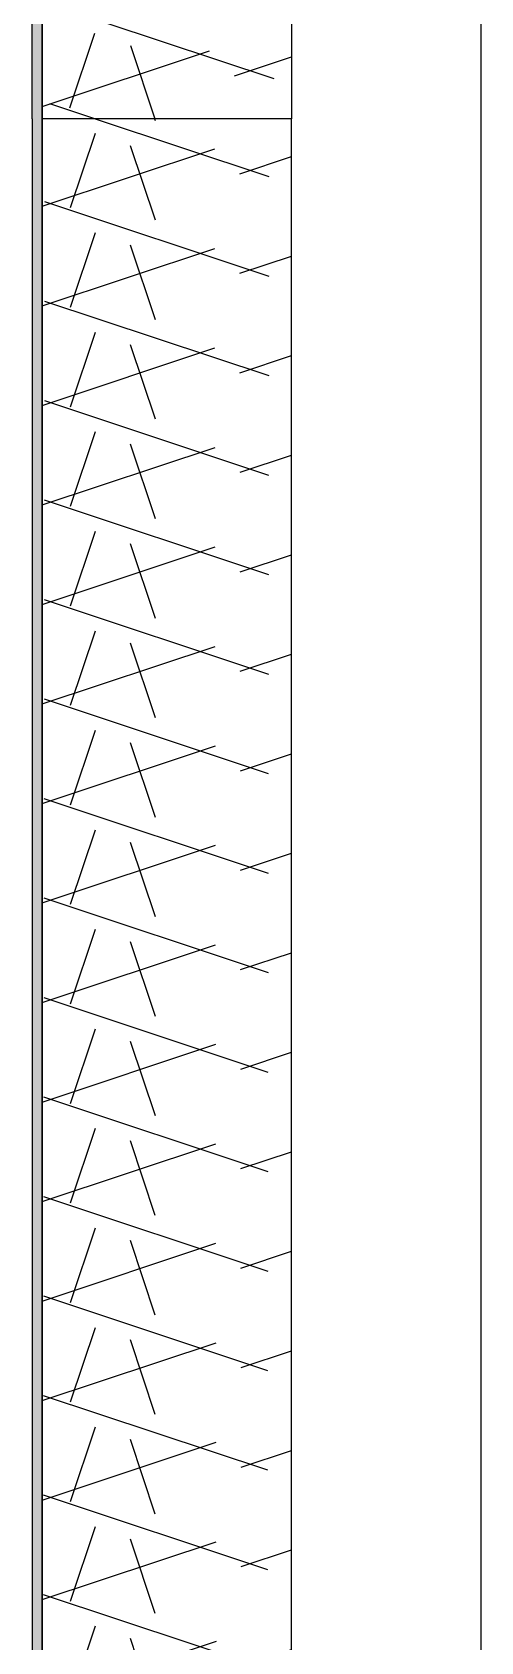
# Model space of a CAD drawing. Header units: millimetres. Extents: x 434053 to 1059003, y -2417481 to 936527.
# Drawn here: x 641179.6 to 641269.6, y -2245864.8 to -2245541.3 of the extents above; entities that cross this region are included whole.
import ezdxf

# ---------------------------------------------------------------- set-up
doc = ezdxf.new("R2010")
doc.units = ezdxf.units.MM
doc.header["$LTSCALE"] = 1000
doc.header["$MEASUREMENT"] = 0
doc.linetypes.add('CENTER2', pattern=[1.125, 0.75, -0.125, 0.125, -0.125])
doc.linetypes.add('HIDDEN', pattern=[9.524999999999999, 6.35, -3.175])
for name, color, linetype in [('ALUM', 1, 'Continuous'), ('DIM', 3, 'Continuous'), ('ELASTROMER-V', 241, 'Continuous'), ('EXTRUSION-V', 141, 'Continuous'), ('FASTENER', 191, 'Continuous'), ('HZHZNEWPLOTLAYER#@$TT', 7, 'Continuous'), ('INSUL', 8, 'HIDDEN'), ('SILICONE', 8, 'Continuous'), ('铝板断面填充', 14, 'Continuous')]:
    doc.layers.add(name, color=color, linetype=linetype)
pattern_1 = [(37.50000000000001, (-97272.62875093194, -18845.211353078), (-0.0629933581096077, 1.926823769013158), [0, -1.52, 0, -1.7, 0, -1.625]), (7.499999999999977, (-97272.62875093194, -18845.211353078), (1.769776705267727, 2.822146065229739), [0, -0.82, 0, -1.37, 0, -0.525]), (327.5, (-97273.85875093189, -18845.211353078), (3.114141861751495, 0.0056590535369642), [0, -0.5, 0, -1.8, 0, -2.35]), (317.5, (-97273.85875093189, -18845.211353078), (3.006126604572293, 0.8776755649342485), [0, -0.2499999999999994, 0, -1.179999999999995, 0, -1.349999999999995])]

# ---------------------------------------------------------------- blocks, each defined once
blk = doc.blocks.new('*U341')
at = {"linetype": 'CENTER2', "ltscale": 0.5}
blk.add_line((0, 5.682552812322683), (0, -12.18191840410441), dxfattribs=at)
at = {"color": 0, "linetype": 'ByBlock'}
blk.add_lwpolyline([(-0.6749999999992724, 2.506874680595502), (-1.174999999999272, 3.599999999998545), (-2.999999999998181, 3.600000000002183, 0.4142135623730951), (-5.399999999999636, 1.200000000000728), (-5.399999999999636, 0), (5.399999999999636, 0), (5.400000000001455, 1.19999999999709, 0.4142135623730951), (3.000000000001819, 3.599999999998545), (1.174999999999272, 3.599999999998545), (0.6749999999992724, 2.506874680595502)], format="xyb", close=True, dxfattribs=at)
blk = doc.blocks.new('*U365')
at = {"layer": 'INSUL'}
h = blk.add_hatch(dxfattribs=at)
h.set_pattern_fill('钻石形', color=256, scale=2.5, style=0, pattern_type=2)
h.set_pattern_definition([(161.57, (-455.0000509863871, 4.500000000014309), (-20.00140612595636, -0.0017275865377142), [-142.3, 15.8]), (18.43, (-460.0000509863871, 4.500000000014309), (-20.00140612595636, 0.0017275865377164), [-142.3, 15.8]), (108.43, (-455.0000509863871, 4.500000000014309), (9.996384096633898, -50.00437910815975), [47.42499999999998, -110.675]), (71.57, (-460.0000509863871, 4.500000000014309), (9.996384096633903, 50.00437910815975), [47.42499999999999, -110.675])])
h.paths.add_polyline_path([(-457.5000509863871, 2.000000000014309), (0, 2.000000000014551), (0, 52.00000000001454), (-457.5000509863871, 52.0000000000143)])
at = {"layer": 'SILICONE'}
h = blk.add_hatch(dxfattribs=at)
h.set_pattern_fill('AR-SAND', color=256, angle=360, style=0)
h.set_pattern_definition(pattern_1)
h.paths.add_polyline_path([(-5, 0), (-1, 10), (0, 10), (0, 0)])
at = {"layer": 'ALUM', "linetype": 'ByBlock'}
blk.add_lwpolyline([(-457.5000509863871, -1.479443331544227e-11), (-5, -1.45519e-11), (-1, 10), (-1, 30), (-3, 30), (-3, 10.3851648071286), (-6.35406592284562, 1.999999999985448), (-457.5000509863871, 1.999999999985206)], dxfattribs=at)
at = {"layer": 'ELASTROMER-V', "linetype": 'HIDDEN'}
blk.add_lwpolyline([(0, 29.99999106871837), (0, 9.999991068718373), (-1, 9.999991068718373), (-1, 29.99999106871837)], close=True, dxfattribs=at)
at = {"layer": 'INSUL'}
blk.add_lwpolyline([(-457.5000509863871, 2.000000000014309), (0, 2.000000000014551), (0, 52.00000000001454), (-457.5000509863871, 52.0000000000143)], close=True, dxfattribs=at)
at = {"layer": 'SILICONE'}
blk.add_lwpolyline([(-5, 0), (-1, 10), (0, 10), (0, 0)], close=True, dxfattribs=at)
at = {"layer": 'FASTENER', "xscale": 0.6666666666666666, "yscale": 0.6666666666666666, "zscale": 0.6666666666666666, "rotation": 90.00000000000004}
blk.add_blockref('*U341', (-3, 20.19258240355703), dxfattribs=at)
blk = doc.blocks.new('*U366')
at = {"layer": 'INSUL'}
h = blk.add_hatch(dxfattribs=at)
h.set_pattern_fill('钻石形', color=256, scale=2.5, style=0, pattern_type=2)
h.set_pattern_definition([(161.57, (-439.9999488524967, 4.500000000014793), (-20.00140612595636, -0.0017275865377142), [-142.3, 15.8]), (18.43, (-444.9999488524967, 4.500000000014793), (-20.00140612595636, 0.0017275865377164), [-142.3, 15.8]), (108.43, (-439.9999488524967, 4.500000000014793), (9.996384096633898, -50.00437910815975), [47.42499999999998, -110.675]), (71.57, (-444.9999488524967, 4.500000000014793), (9.996384096633903, 50.00437910815975), [47.42499999999999, -110.675])])
h.paths.add_polyline_path([(-442.4999488524967, 2.000000000014793), (0, 2.000000000014551), (0, 52.00000000001454), (-442.4999488524967, 52.00000000001479)])
at = {"layer": 'SILICONE'}
h = blk.add_hatch(dxfattribs=at)
h.set_pattern_fill('AR-SAND', color=256, angle=360, style=0)
h.set_pattern_definition(pattern_1)
h.paths.add_polyline_path([(-5, 0), (-1, 10), (0, 10), (0, 0)])
at = {"layer": 'ALUM', "linetype": 'ByBlock'}
blk.add_lwpolyline([(-442.4999488524967, -1.430936667934857e-11), (-5, -1.45519e-11), (-1, 10), (-1, 30), (-3, 30), (-3, 10.3851648071286), (-6.35406592284562, 1.999999999985448), (-442.4999488524967, 1.999999999985691)], dxfattribs=at)
at = {"layer": 'ELASTROMER-V', "linetype": 'HIDDEN'}
blk.add_lwpolyline([(0, 29.99999106871837), (0, 9.999991068718373), (-1, 9.999991068718373), (-1, 29.99999106871837)], close=True, dxfattribs=at)
at = {"layer": 'INSUL'}
blk.add_lwpolyline([(-442.4999488524967, 2.000000000014793), (0, 2.000000000014551), (0, 52.00000000001454), (-442.4999488524967, 52.00000000001479)], close=True, dxfattribs=at)
at = {"layer": 'SILICONE'}
blk.add_lwpolyline([(-5, 0), (-1, 10), (0, 10), (0, 0)], close=True, dxfattribs=at)
at = {"layer": 'FASTENER', "xscale": 0.6666666666666666, "yscale": 0.6666666666666666, "zscale": 0.6666666666666666, "rotation": 90.00000000000004}
blk.add_blockref('*U341', (-3, 20.19258240355703), dxfattribs=at)
blk = doc.blocks.new('A$C05C97E59')
at = {"layer": '铝板断面填充', "linetype": 'ByBlock'}
for points in [[(-613.9028757610504, -538.5486475930666), (-633.9028668297833, -538.5486475930666), (-643.9028668297833, -542.5486475930666), (-643.9028668297833, -980.0485148053849), (-641.9028668297833, -980.0485148053849), (-641.9028668297833, -543.9027135159122), (-633.5177020226402, -540.5486475930666), (-613.9028668297833, -540.5486475930666)], [(-613.9028757610213, -1436.548565791803), (-633.9028668297542, -1436.548565791803), (-643.9028668297542, -1432.548565791803), (-643.9028668297542, -980.048514805414), (-641.9028668297542, -980.048514805414), (-641.9028668297542, -1431.194499868958), (-633.517702022611, -1434.548565791803), (-613.9028668297542, -1434.548565791803)]]:
    blk.add_hatch(color=256, dxfattribs=at).paths.add_polyline_path(points)
at = {"layer": 'EXTRUSION-V'}
blk.add_line((-553.9027182758, 402.7344516126905), (-553.902749773988, -1437.548565952922), dxfattribs=at)
at = {"layer": 'DIM', "xscale": -1, "rotation": 270}
blk.add_blockref('*U366', (-643.9028668297833, -537.5485659529222), dxfattribs=at)
at = {"layer": 'DIM', "rotation": 270}
blk.add_blockref('*U365', (-643.9028668297542, -1437.548565791803, 4.168291200560403e-08), dxfattribs=at)
blk = doc.blocks.new('A$C6AE5520D')
blk.add_blockref('A$C05C97E59', (15931.14318659744, 11802.68517585726, -6.746124249023136e-08))

msp = doc.modelspace()

# ---------------------------------------------------------------- block references
at = {"layer": 'HZHZNEWPLOTLAYER#@$TT'}
msp.add_blockref('A$C6AE5520D', (625892.3158360333, -2256381.346538838), dxfattribs=at)

doc.saveas('drawing.dxf')
